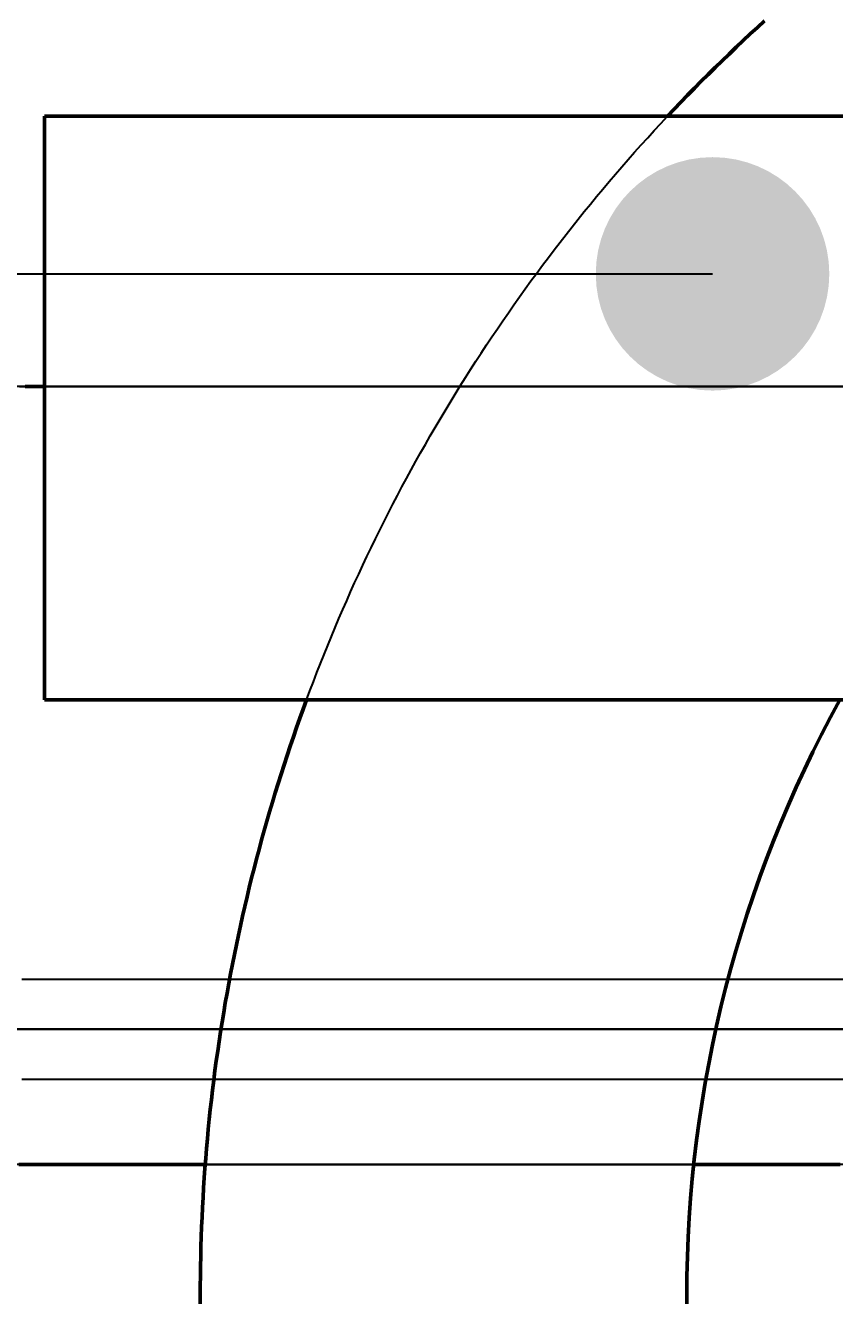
# Model space of a CAD drawing. Header units: millimetres. Extents: x 0 to 420, y 0 to 297.
# Drawn here: x 77 to 81.16, y 205.43 to 211.96 of the extents above; entities that cross this region are included whole.
import ezdxf

# ---------------------------------------------------------------- set-up
doc = ezdxf.new("R2010")
doc.units = ezdxf.units.MM
doc.linetypes.add('ISO02-TRAZOS', pattern=[3.75, 3, -0.75])
for name, color, linetype, lineweight in [('01-VISIBLE', 7, 'CONTINUOUS', 50), ('02-OCULTA', 4, 'ISO02-TRAZOS', 25), ('04-COTA', 3, 'CONTINUOUS', 25), ('08-FINA', 5, 'CONTINUOUS', 25)]:
    doc.layers.add(name, color=color, linetype=linetype, lineweight=lineweight)
doc.styles.add('ISO3098', font='isocpeur.ttf')
doc.dimstyles.new('FLAMA-ISO', dxfattribs={"dimtxt": 3.5, "dimasz": 3, "dimexe": 2, "dimexo": 1, "dimgap": 1, "dimtad": 1, "dimdec": 1, "dimtxsty": 'ISO3098', "dimcen": 2.5, "dimclrd": 3, "dimclre": 3, "dimclrt": 3, "dimazin": 3, "dimtfac": 1, "dimtmove": 0, "dimatfit": 3, "dimlwd": 25, "dimlwe": 25})

msp = doc.modelspace()

# ---------------------------------------------------------------- hatches: boundary and pattern name
at = {"layer": '08-FINA'}
h = msp.add_hatch(color=7, dxfattribs=at)
h.dxf.hatch_style = 1
edge = h.paths.add_edge_path()
edge.add_arc((80.5288, 210.6835), 0.6, 0, 360)

# ---------------------------------------------------------------- linework, layer by layer
at = {"layer": '01-VISIBLE'}
for p, q in [((77.0962, 208.4935), (77.0962, 211.4935)), ((77.0962, 211.4935), (96.4038, 211.4935)), ((77.0962, 208.4935), (96.4038, 208.4935)), ((77.8962, 194.0755), (77.8962, 205.4312)), ((80.3962, 194.0755), (80.3962, 205.4312))]:
    msp.add_line(p, q, dxfattribs=at)
for points in [[(80.2972, 211.4935), (80.3316, 211.5299), (80.3662, 211.566), (80.4009, 211.602), (80.4359, 211.6378), (80.4711, 211.6734), (80.5065, 211.7088), (80.542, 211.7439), (80.5778, 211.7789), (80.6138, 211.8137), (80.65, 211.8483), (80.6863, 211.8827), (80.7229, 211.9168), (80.7596, 211.9508), (80.7966, 211.9845)], [(76.9959, 210.105), (77.0461, 210.105), (77.0962, 210.105)], [(77.8962, 205.4312), (77.8964, 205.4817), (77.8968, 205.5321), (77.8975, 205.5825), (77.8985, 205.633), (77.8998, 205.6834), (77.9014, 205.7338), (77.9033, 205.7842), (77.9054, 205.8346), (77.9079, 205.8849), (77.9106, 205.9353), (77.9136, 205.9856), (77.9169, 206.036), (77.9205, 206.0863), (77.9244, 206.1366), (77.9285, 206.1868), (77.933, 206.2371), (77.9377, 206.2873), (77.9427, 206.3375), (77.9481, 206.3876), (77.9536, 206.4377), (77.9595, 206.4878), (77.9657, 206.5379), (77.9721, 206.5879), (77.9789, 206.6379), (77.9859, 206.6878), (77.9932, 206.7377), (78.0008, 206.7876), (78.0086, 206.8374), (78.0168, 206.8872), (78.0252, 206.9369), (78.0339, 206.9866), (78.0429, 207.0362), (78.0522, 207.0858), (78.0618, 207.1353), (78.0716, 207.1847), (78.0818, 207.2341), (78.0922, 207.2835), (78.1029, 207.3328), (78.1138, 207.382), (78.1251, 207.4312), (78.1366, 207.4803), (78.1484, 207.5293), (78.1605, 207.5782), (78.1729, 207.6271), (78.1855, 207.676), (78.1985, 207.7247), (78.2117, 207.7734), (78.2251, 207.822), (78.2389, 207.8705), (78.2529, 207.9189), (78.2672, 207.9673), (78.2818, 208.0156), (78.2967, 208.0638), (78.3118, 208.1119), (78.3272, 208.1599), (78.3429, 208.2078), (78.3588, 208.2557), (78.3751, 208.3034), (78.3916, 208.3511), (78.4083, 208.3987), (78.4254, 208.4461), (78.4427, 208.4935)], [(76.9644, 206.105), (77.0148, 206.105), (77.0652, 206.105), (77.1156, 206.105), (77.166, 206.105), (77.2164, 206.105), (77.2668, 206.105), (77.3172, 206.105), (77.3676, 206.105), (77.418, 206.105), (77.4684, 206.105), (77.5188, 206.105), (77.5692, 206.105), (77.6196, 206.105), (77.6699, 206.105), (77.7203, 206.105), (77.7707, 206.105), (77.8211, 206.105), (77.8715, 206.105), (77.9219, 206.105)], [(80.4321, 206.105), (80.4822, 206.105), (80.5324, 206.105), (80.5825, 206.105), (80.6326, 206.105), (80.6828, 206.105), (80.7329, 206.105), (80.7831, 206.105), (80.8332, 206.105), (80.8834, 206.105), (80.9335, 206.105), (80.9836, 206.105), (81.0338, 206.105), (81.0839, 206.105), (81.1341, 206.105), (81.1842, 206.105)]]:
    msp.add_lwpolyline(points, dxfattribs=at)
msp.add_arc((86.75, 205.4312), 6.3537, 151.18654, -180, dxfattribs=at)
at = {"layer": '02-OCULTA'}
for p, q in [((77.0962, 208.4935), (77.0962, 211.4935)), ((77.0962, 211.4935), (85.75, 211.4935)), ((77.0962, 208.4935), (85.75, 208.4935))]:
    msp.add_line(p, q, dxfattribs=at)
for points in [[(78.4427, 208.4935), (78.4601, 208.5404), (78.4778, 208.5871), (78.4958, 208.6338), (78.514, 208.6804), (78.5325, 208.7269), (78.5512, 208.7732), (78.5702, 208.8195), (78.5895, 208.8656), (78.609, 208.9117), (78.6288, 208.9576), (78.6489, 209.0034), (78.6692, 209.0491), (78.6897, 209.0947), (78.7105, 209.1402), (78.7316, 209.1855), (78.753, 209.2308), (78.7745, 209.2759), (78.7964, 209.3209), (78.8185, 209.3657), (78.8408, 209.4105), (78.8634, 209.4551), (78.8863, 209.4995), (78.9094, 209.5439), (78.9328, 209.5881), (78.9564, 209.6322), (78.9802, 209.6762), (79.0043, 209.72), (79.0287, 209.7637), (79.0533, 209.8072), (79.0781, 209.8506), (79.1032, 209.8939), (79.1285, 209.937), (79.1541, 209.98), (79.1799, 210.0228), (79.2059, 210.0655), (79.2322, 210.108), (79.2588, 210.1504), (79.2856, 210.1927), (79.3126, 210.2347), (79.3398, 210.2767), (79.3673, 210.3185), (79.395, 210.3601), (79.423, 210.4015), (79.4512, 210.4428), (79.4796, 210.484), (79.5083, 210.525), (79.5371, 210.5658), (79.5663, 210.6065), (79.5956, 210.647), (79.6252, 210.6873), (79.655, 210.7274), (79.685, 210.7674), (79.7153, 210.8073), (79.7457, 210.8469), (79.7764, 210.8864), (79.8074, 210.9257), (79.8385, 210.9648), (79.8699, 211.0038), (79.9015, 211.0425), (79.9333, 211.0811), (79.9653, 211.1195), (79.9975, 211.1578), (80.03, 211.1958), (80.0627, 211.2337), (80.0955, 211.2714), (80.1286, 211.3089), (80.1619, 211.3462), (80.1955, 211.3833), (80.2292, 211.4202), (80.2631, 211.457), (80.2972, 211.4935)], [(81.22, 210.105), (81.15, 210.105), (81.08, 210.105), (81.01, 210.105), (80.94, 210.105), (80.87, 210.105), (80.8, 210.105), (80.73, 210.105), (80.66, 210.105), (80.59, 210.105), (80.52, 210.105), (80.45, 210.105), (80.38, 210.105), (80.31, 210.105), (80.24, 210.105), (80.17, 210.105), (80.1, 210.105), (80.03, 210.105), (79.96, 210.105), (79.89, 210.105), (79.82, 210.105), (79.75, 210.105), (79.68, 210.105), (79.61, 210.105), (79.54, 210.105), (79.47, 210.105), (79.4, 210.105), (79.33, 210.105), (79.26, 210.105), (79.19, 210.105), (79.12, 210.105), (79.05, 210.105), (78.98, 210.105), (78.91, 210.105), (78.84, 210.105), (78.77, 210.105), (78.7, 210.105), (78.63, 210.105), (78.56, 210.105), (78.49, 210.105), (78.42, 210.105), (78.35, 210.105), (78.28, 210.105), (78.21, 210.105), (78.14, 210.105), (78.07, 210.105), (78, 210.105), (77.93, 210.105), (77.86, 210.105), (77.79, 210.105), (77.72, 210.105), (77.65, 210.105), (77.58, 210.105), (77.51, 210.105), (77.44, 210.105), (77.37, 210.105), (77.3, 210.105), (77.23, 210.105), (77.16, 210.105), (77.09, 210.105), (77.02, 210.105), (76.95, 210.105)], [(76.9673, 210.105), (77.0362, 210.105), (77.1051, 210.105), (77.174, 210.105), (77.2429, 210.105), (77.3118, 210.105), (77.3807, 210.105), (77.4496, 210.105), (77.5185, 210.105), (77.5874, 210.105), (77.6562, 210.105), (77.7251, 210.105), (77.794, 210.105), (77.8629, 210.105), (77.9318, 210.105), (78.0007, 210.105), (78.0696, 210.105), (78.1385, 210.105), (78.2074, 210.105), (78.2763, 210.105), (78.3452, 210.105), (78.4141, 210.105), (78.483, 210.105), (78.5518, 210.105), (78.6207, 210.105), (78.6896, 210.105), (78.7585, 210.105), (78.8274, 210.105), (78.8963, 210.105), (78.9652, 210.105), (79.0341, 210.105), (79.103, 210.105), (79.1719, 210.105), (79.2408, 210.105), (79.3097, 210.105), (79.3785, 210.105), (79.4474, 210.105), (79.5163, 210.105), (79.5852, 210.105), (79.6541, 210.105), (79.723, 210.105), (79.7919, 210.105), (79.8608, 210.105), (79.9297, 210.105), (79.9986, 210.105), (80.0675, 210.105), (80.1364, 210.105), (80.2053, 210.105), (80.2741, 210.105), (80.343, 210.105), (80.4119, 210.105), (80.4808, 210.105), (80.5497, 210.105), (80.6186, 210.105), (80.6875, 210.105), (80.7564, 210.105), (80.8253, 210.105), (80.8942, 210.105), (80.9631, 210.105), (81.032, 210.105), (81.1008, 210.105), (81.1697, 210.105)], [(81.1697, 210.105), (81.1008, 210.105), (81.032, 210.105), (80.9631, 210.105), (80.8942, 210.105), (80.8253, 210.105), (80.7564, 210.105), (80.6875, 210.105), (80.6186, 210.105), (80.5497, 210.105), (80.4808, 210.105), (80.4119, 210.105), (80.343, 210.105), (80.2741, 210.105), (80.2053, 210.105), (80.1364, 210.105), (80.0675, 210.105), (79.9986, 210.105), (79.9297, 210.105), (79.8608, 210.105), (79.7919, 210.105), (79.723, 210.105), (79.6541, 210.105), (79.5852, 210.105), (79.5163, 210.105), (79.4474, 210.105), (79.3785, 210.105), (79.3097, 210.105), (79.2408, 210.105), (79.1719, 210.105), (79.103, 210.105), (79.0341, 210.105), (78.9652, 210.105), (78.8963, 210.105), (78.8274, 210.105), (78.7585, 210.105), (78.6896, 210.105), (78.6207, 210.105), (78.5518, 210.105), (78.483, 210.105), (78.4141, 210.105), (78.3452, 210.105), (78.2763, 210.105), (78.2074, 210.105), (78.1385, 210.105), (78.0696, 210.105), (78.0007, 210.105), (77.9318, 210.105), (77.8629, 210.105), (77.794, 210.105), (77.7251, 210.105), (77.6562, 210.105), (77.5874, 210.105), (77.5185, 210.105), (77.4496, 210.105), (77.3807, 210.105), (77.3118, 210.105), (77.2429, 210.105), (77.174, 210.105), (77.1051, 210.105), (77.0362, 210.105), (76.9673, 210.105)], [(77.0962, 210.105), (77.1463, 210.105), (77.1963, 210.105), (77.2463, 210.105), (77.2963, 210.105), (77.3463, 210.105), (77.3964, 210.105), (77.4464, 210.105), (77.4964, 210.105), (77.5464, 210.105), (77.5964, 210.105), (77.6465, 210.105), (77.6965, 210.105), (77.7465, 210.105), (77.7965, 210.105), (77.8465, 210.105), (77.8966, 210.105), (77.9466, 210.105), (77.9966, 210.105), (78.0466, 210.105), (78.0966, 210.105), (78.1467, 210.105), (78.1967, 210.105), (78.2467, 210.105), (78.2967, 210.105), (78.3467, 210.105), (78.3968, 210.105), (78.4468, 210.105), (78.4968, 210.105), (78.5468, 210.105), (78.5968, 210.105), (78.6469, 210.105), (78.6969, 210.105), (78.7469, 210.105), (78.7969, 210.105), (78.8469, 210.105), (78.8969, 210.105), (78.947, 210.105), (78.997, 210.105), (79.047, 210.105), (79.097, 210.105), (79.147, 210.105), (79.1971, 210.105), (79.2471, 210.105), (79.2971, 210.105), (79.3471, 210.105), (79.3971, 210.105), (79.4472, 210.105), (79.4972, 210.105), (79.5472, 210.105), (79.5972, 210.105), (79.6472, 210.105), (79.6973, 210.105), (79.7473, 210.105), (79.7973, 210.105), (79.8473, 210.105), (79.8973, 210.105), (79.9474, 210.105), (79.9974, 210.105), (80.0474, 210.105), (80.0974, 210.105), (80.1474, 210.105), (80.1975, 210.105), (80.2475, 210.105), (80.2975, 210.105), (80.3475, 210.105), (80.3975, 210.105), (80.4476, 210.105), (80.4976, 210.105), (80.5476, 210.105), (80.5976, 210.105), (80.6476, 210.105), (80.6976, 210.105), (80.7477, 210.105), (80.7977, 210.105), (80.8477, 210.105), (80.8977, 210.105), (80.9477, 210.105), (80.9978, 210.105), (81.0478, 210.105), (81.0978, 210.105), (81.1478, 210.105), (81.1978, 210.105)], [(81.2157, 207.056), (81.1474, 207.056), (81.079, 207.056), (81.0107, 207.056), (80.9424, 207.056), (80.874, 207.056), (80.8057, 207.056), (80.7374, 207.056), (80.6691, 207.056), (80.6007, 207.056), (80.5324, 207.056), (80.4641, 207.056), (80.3958, 207.056), (80.3274, 207.056), (80.2591, 207.056), (80.1908, 207.056), (80.1225, 207.056), (80.0541, 207.056), (79.9858, 207.056), (79.9175, 207.056), (79.8492, 207.056), (79.7809, 207.056), (79.7125, 207.056), (79.6442, 207.056), (79.5759, 207.056), (79.5075, 207.056), (79.4392, 207.056), (79.3709, 207.056), (79.3026, 207.056), (79.2342, 207.056), (79.1659, 207.056), (79.0976, 207.056), (79.0293, 207.056), (78.9609, 207.056), (78.8926, 207.056), (78.8243, 207.056), (78.756, 207.056), (78.6876, 207.056), (78.6193, 207.056), (78.551, 207.056), (78.4827, 207.056), (78.4143, 207.056), (78.346, 207.056), (78.2777, 207.056), (78.2094, 207.056), (78.141, 207.056), (78.0727, 207.056), (78.0044, 207.056), (77.9361, 207.056), (77.8677, 207.056), (77.7994, 207.056), (77.7311, 207.056), (77.6628, 207.056), (77.5944, 207.056), (77.5261, 207.056), (77.4578, 207.056), (77.3895, 207.056), (77.3211, 207.056), (77.2528, 207.056), (77.1845, 207.056), (77.1162, 207.056), (77.0478, 207.056), (76.9795, 207.056)], [(81.2157, 207.056), (81.1474, 207.056), (81.079, 207.056), (81.0107, 207.056), (80.9424, 207.056), (80.874, 207.056), (80.8057, 207.056), (80.7374, 207.056), (80.6691, 207.056), (80.6007, 207.056), (80.5324, 207.056), (80.4641, 207.056), (80.3958, 207.056), (80.3274, 207.056), (80.2591, 207.056), (80.1908, 207.056), (80.1225, 207.056), (80.0541, 207.056), (79.9858, 207.056), (79.9175, 207.056), (79.8492, 207.056), (79.7809, 207.056), (79.7125, 207.056), (79.6442, 207.056), (79.5759, 207.056), (79.5075, 207.056), (79.4392, 207.056), (79.3709, 207.056), (79.3026, 207.056), (79.2342, 207.056), (79.1659, 207.056), (79.0976, 207.056), (79.0293, 207.056), (78.9609, 207.056), (78.8926, 207.056), (78.8243, 207.056), (78.756, 207.056), (78.6876, 207.056), (78.6193, 207.056), (78.551, 207.056), (78.4827, 207.056), (78.4143, 207.056), (78.346, 207.056), (78.2777, 207.056), (78.2094, 207.056), (78.141, 207.056), (78.0727, 207.056), (78.0044, 207.056), (77.9361, 207.056), (77.8677, 207.056), (77.7994, 207.056), (77.7311, 207.056), (77.6628, 207.056), (77.5944, 207.056), (77.5261, 207.056), (77.4578, 207.056), (77.3895, 207.056), (77.3211, 207.056), (77.2528, 207.056), (77.1845, 207.056), (77.1162, 207.056), (77.0478, 207.056), (76.9795, 207.056)], [(81.22, 206.8), (81.1509, 206.8), (81.0817, 206.8), (81.0126, 206.8), (80.9435, 206.8), (80.8744, 206.8), (80.8053, 206.8), (80.7361, 206.8), (80.667, 206.8), (80.5979, 206.8), (80.5288, 206.8), (80.4596, 206.8), (80.3905, 206.8), (80.3214, 206.8), (80.2522, 206.8), (80.1831, 206.8), (80.114, 206.8), (80.0449, 206.8), (79.9758, 206.8), (79.9066, 206.8), (79.8375, 206.8), (79.7684, 206.8), (79.6992, 206.8), (79.6301, 206.8), (79.561, 206.8), (79.4919, 206.8), (79.4227, 206.8), (79.3536, 206.8), (79.2845, 206.8), (79.2154, 206.8), (79.1462, 206.8), (79.0771, 206.8), (79.008, 206.8), (78.9389, 206.8), (78.8697, 206.8), (78.8006, 206.8), (78.7315, 206.8), (78.6624, 206.8), (78.5932, 206.8), (78.5241, 206.8), (78.455, 206.8), (78.3859, 206.8), (78.3167, 206.8), (78.2476, 206.8), (78.1785, 206.8), (78.1094, 206.8), (78.0403, 206.8), (77.9711, 206.8), (77.902, 206.8), (77.8329, 206.8), (77.7637, 206.8), (77.6946, 206.8), (77.6255, 206.8), (77.5564, 206.8), (77.4872, 206.8), (77.4181, 206.8), (77.349, 206.8), (77.2799, 206.8), (77.2107, 206.8), (77.1416, 206.8), (77.0725, 206.8), (77.0034, 206.8), (76.9342, 206.8)], [(76.9342, 206.8), (77.0034, 206.8), (77.0725, 206.8), (77.1416, 206.8), (77.2107, 206.8), (77.2799, 206.8), (77.349, 206.8), (77.4181, 206.8), (77.4872, 206.8), (77.5564, 206.8), (77.6255, 206.8), (77.6946, 206.8), (77.7637, 206.8), (77.8329, 206.8), (77.902, 206.8), (77.9711, 206.8), (78.0403, 206.8), (78.1094, 206.8), (78.1785, 206.8), (78.2476, 206.8), (78.3167, 206.8), (78.3859, 206.8), (78.455, 206.8), (78.5241, 206.8), (78.5932, 206.8), (78.6624, 206.8), (78.7315, 206.8), (78.8006, 206.8), (78.8697, 206.8), (78.9389, 206.8), (79.008, 206.8), (79.0771, 206.8), (79.1462, 206.8), (79.2154, 206.8), (79.2845, 206.8), (79.3536, 206.8), (79.4227, 206.8), (79.4919, 206.8), (79.561, 206.8), (79.6301, 206.8), (79.6992, 206.8), (79.7684, 206.8), (79.8375, 206.8), (79.9066, 206.8), (79.9758, 206.8), (80.0449, 206.8), (80.114, 206.8), (80.1831, 206.8), (80.2522, 206.8), (80.3214, 206.8), (80.3905, 206.8), (80.4596, 206.8), (80.5288, 206.8), (80.5979, 206.8), (80.667, 206.8), (80.7361, 206.8), (80.8053, 206.8), (80.8744, 206.8), (80.9435, 206.8), (81.0126, 206.8), (81.0817, 206.8), (81.1509, 206.8), (81.22, 206.8)], [(81.22, 206.8), (81.1509, 206.8), (81.0817, 206.8), (81.0126, 206.8), (80.9435, 206.8), (80.8744, 206.8), (80.8053, 206.8), (80.7361, 206.8), (80.667, 206.8), (80.5979, 206.8), (80.5288, 206.8), (80.4596, 206.8), (80.3905, 206.8), (80.3214, 206.8), (80.2522, 206.8), (80.1831, 206.8), (80.114, 206.8), (80.0449, 206.8), (79.9758, 206.8), (79.9066, 206.8), (79.8375, 206.8), (79.7684, 206.8), (79.6992, 206.8), (79.6301, 206.8), (79.561, 206.8), (79.4919, 206.8), (79.4227, 206.8), (79.3536, 206.8), (79.2845, 206.8), (79.2154, 206.8), (79.1462, 206.8), (79.0771, 206.8), (79.008, 206.8), (78.9389, 206.8), (78.8697, 206.8), (78.8006, 206.8), (78.7315, 206.8), (78.6624, 206.8), (78.5932, 206.8), (78.5241, 206.8), (78.455, 206.8), (78.3859, 206.8), (78.3167, 206.8), (78.2476, 206.8), (78.1785, 206.8), (78.1094, 206.8), (78.0403, 206.8), (77.9711, 206.8), (77.902, 206.8), (77.8329, 206.8), (77.7637, 206.8), (77.6946, 206.8), (77.6255, 206.8), (77.5564, 206.8), (77.4872, 206.8), (77.4181, 206.8), (77.349, 206.8), (77.2799, 206.8), (77.2107, 206.8), (77.1416, 206.8), (77.0725, 206.8), (77.0034, 206.8), (76.9342, 206.8)], [(76.9342, 206.8), (77.0034, 206.8), (77.0725, 206.8), (77.1416, 206.8), (77.2107, 206.8), (77.2799, 206.8), (77.349, 206.8), (77.4181, 206.8), (77.4872, 206.8), (77.5564, 206.8), (77.6255, 206.8), (77.6946, 206.8), (77.7637, 206.8), (77.8329, 206.8), (77.902, 206.8), (77.9711, 206.8), (78.0403, 206.8), (78.1094, 206.8), (78.1785, 206.8), (78.2476, 206.8), (78.3167, 206.8), (78.3859, 206.8), (78.455, 206.8), (78.5241, 206.8), (78.5932, 206.8), (78.6624, 206.8), (78.7315, 206.8), (78.8006, 206.8), (78.8697, 206.8), (78.9389, 206.8), (79.008, 206.8), (79.0771, 206.8), (79.1462, 206.8), (79.2154, 206.8), (79.2845, 206.8), (79.3536, 206.8), (79.4227, 206.8), (79.4919, 206.8), (79.561, 206.8), (79.6301, 206.8), (79.6992, 206.8), (79.7684, 206.8), (79.8375, 206.8), (79.9066, 206.8), (79.9758, 206.8), (80.0449, 206.8), (80.114, 206.8), (80.1831, 206.8), (80.2522, 206.8), (80.3214, 206.8), (80.3905, 206.8), (80.4596, 206.8), (80.5288, 206.8), (80.5979, 206.8), (80.667, 206.8), (80.7361, 206.8), (80.8053, 206.8), (80.8744, 206.8), (80.9435, 206.8), (81.0126, 206.8), (81.0817, 206.8), (81.1509, 206.8), (81.22, 206.8)], [(81.213, 206.8), (81.1454, 206.8), (81.0779, 206.8), (81.0104, 206.8), (80.9428, 206.8), (80.8753, 206.8), (80.8078, 206.8), (80.7403, 206.8), (80.6728, 206.8), (80.6052, 206.8), (80.5377, 206.8), (80.4702, 206.8), (80.4026, 206.8), (80.3351, 206.8), (80.2676, 206.8), (80.2001, 206.8), (80.1325, 206.8), (80.065, 206.8), (79.9975, 206.8), (79.93, 206.8), (79.8624, 206.8), (79.7949, 206.8), (79.7274, 206.8), (79.6599, 206.8), (79.5924, 206.8), (79.5248, 206.8), (79.4573, 206.8), (79.3898, 206.8), (79.3222, 206.8), (79.2547, 206.8), (79.1872, 206.8), (79.1197, 206.8), (79.0521, 206.8), (78.9846, 206.8), (78.9171, 206.8), (78.8496, 206.8), (78.782, 206.8), (78.7145, 206.8), (78.647, 206.8), (78.5795, 206.8), (78.5119, 206.8), (78.4444, 206.8), (78.3769, 206.8), (78.3094, 206.8), (78.2418, 206.8), (78.1743, 206.8), (78.1068, 206.8), (78.0393, 206.8), (77.9718, 206.8), (77.9042, 206.8), (77.8367, 206.8), (77.7692, 206.8), (77.7017, 206.8), (77.6341, 206.8), (77.5666, 206.8), (77.4991, 206.8), (77.4316, 206.8), (77.364, 206.8), (77.2965, 206.8), (77.229, 206.8), (77.1615, 206.8), (77.0939, 206.8), (77.0264, 206.8), (76.9589, 206.8)], [(76.9589, 206.8), (77.0264, 206.8), (77.0939, 206.8), (77.1615, 206.8), (77.229, 206.8), (77.2965, 206.8), (77.364, 206.8), (77.4316, 206.8), (77.4991, 206.8), (77.5666, 206.8), (77.6341, 206.8), (77.7017, 206.8), (77.7692, 206.8), (77.8367, 206.8), (77.9042, 206.8), (77.9718, 206.8), (78.0393, 206.8), (78.1068, 206.8), (78.1743, 206.8), (78.2418, 206.8), (78.3094, 206.8), (78.3769, 206.8), (78.4444, 206.8), (78.5119, 206.8), (78.5795, 206.8), (78.647, 206.8), (78.7145, 206.8), (78.782, 206.8), (78.8496, 206.8), (78.9171, 206.8), (78.9846, 206.8), (79.0521, 206.8), (79.1197, 206.8), (79.1872, 206.8), (79.2547, 206.8), (79.3222, 206.8), (79.3898, 206.8), (79.4573, 206.8), (79.5248, 206.8), (79.5924, 206.8), (79.6599, 206.8), (79.7274, 206.8), (79.7949, 206.8), (79.8624, 206.8), (79.93, 206.8), (79.9975, 206.8), (80.065, 206.8), (80.1325, 206.8), (80.2001, 206.8), (80.2676, 206.8), (80.3351, 206.8), (80.4026, 206.8), (80.4702, 206.8), (80.5377, 206.8), (80.6052, 206.8), (80.6728, 206.8), (80.7403, 206.8), (80.8078, 206.8), (80.8753, 206.8), (80.9428, 206.8), (81.0104, 206.8), (81.0779, 206.8), (81.1454, 206.8), (81.213, 206.8)], [(81.213, 206.8), (81.1454, 206.8), (81.0779, 206.8), (81.0104, 206.8), (80.9428, 206.8), (80.8753, 206.8), (80.8078, 206.8), (80.7403, 206.8), (80.6728, 206.8), (80.6052, 206.8), (80.5377, 206.8), (80.4702, 206.8), (80.4026, 206.8), (80.3351, 206.8), (80.2676, 206.8), (80.2001, 206.8), (80.1325, 206.8), (80.065, 206.8), (79.9975, 206.8), (79.93, 206.8), (79.8624, 206.8), (79.7949, 206.8), (79.7274, 206.8), (79.6599, 206.8), (79.5924, 206.8), (79.5248, 206.8), (79.4573, 206.8), (79.3898, 206.8), (79.3222, 206.8), (79.2547, 206.8), (79.1872, 206.8), (79.1197, 206.8), (79.0521, 206.8), (78.9846, 206.8), (78.9171, 206.8), (78.8496, 206.8), (78.782, 206.8), (78.7145, 206.8), (78.647, 206.8), (78.5795, 206.8), (78.5119, 206.8), (78.4444, 206.8), (78.3769, 206.8), (78.3094, 206.8), (78.2418, 206.8), (78.1743, 206.8), (78.1068, 206.8), (78.0393, 206.8), (77.9718, 206.8), (77.9042, 206.8), (77.8367, 206.8), (77.7692, 206.8), (77.7017, 206.8), (77.6341, 206.8), (77.5666, 206.8), (77.4991, 206.8), (77.4316, 206.8), (77.364, 206.8), (77.2965, 206.8), (77.229, 206.8), (77.1615, 206.8), (77.0939, 206.8), (77.0264, 206.8), (76.9589, 206.8)], [(76.9589, 206.8), (77.0264, 206.8), (77.0939, 206.8), (77.1615, 206.8), (77.229, 206.8), (77.2965, 206.8), (77.364, 206.8), (77.4316, 206.8), (77.4991, 206.8), (77.5666, 206.8), (77.6341, 206.8), (77.7017, 206.8), (77.7692, 206.8), (77.8367, 206.8), (77.9042, 206.8), (77.9718, 206.8), (78.0393, 206.8), (78.1068, 206.8), (78.1743, 206.8), (78.2418, 206.8), (78.3094, 206.8), (78.3769, 206.8), (78.4444, 206.8), (78.5119, 206.8), (78.5795, 206.8), (78.647, 206.8), (78.7145, 206.8), (78.782, 206.8), (78.8496, 206.8), (78.9171, 206.8), (78.9846, 206.8), (79.0521, 206.8), (79.1197, 206.8), (79.1872, 206.8), (79.2547, 206.8), (79.3222, 206.8), (79.3898, 206.8), (79.4573, 206.8), (79.5248, 206.8), (79.5924, 206.8), (79.6599, 206.8), (79.7274, 206.8), (79.7949, 206.8), (79.8624, 206.8), (79.93, 206.8), (79.9975, 206.8), (80.065, 206.8), (80.1325, 206.8), (80.2001, 206.8), (80.2676, 206.8), (80.3351, 206.8), (80.4026, 206.8), (80.4702, 206.8), (80.5377, 206.8), (80.6052, 206.8), (80.6728, 206.8), (80.7403, 206.8), (80.8078, 206.8), (80.8753, 206.8), (80.9428, 206.8), (81.0104, 206.8), (81.0779, 206.8), (81.1454, 206.8), (81.213, 206.8)], [(76.9795, 206.544), (77.0478, 206.544), (77.1162, 206.544), (77.1845, 206.544), (77.2528, 206.544), (77.3211, 206.544), (77.3895, 206.544), (77.4578, 206.544), (77.5261, 206.544), (77.5944, 206.544), (77.6628, 206.544), (77.7311, 206.544), (77.7994, 206.544), (77.8677, 206.544), (77.9361, 206.544), (78.0044, 206.544), (78.0727, 206.544), (78.141, 206.544), (78.2094, 206.544), (78.2777, 206.544), (78.346, 206.544), (78.4143, 206.544), (78.4827, 206.544), (78.551, 206.544), (78.6193, 206.544), (78.6876, 206.544), (78.756, 206.544), (78.8243, 206.544), (78.8926, 206.544), (78.9609, 206.544), (79.0293, 206.544), (79.0976, 206.544), (79.1659, 206.544), (79.2342, 206.544), (79.3026, 206.544), (79.3709, 206.544), (79.4392, 206.544), (79.5075, 206.544), (79.5759, 206.544), (79.6442, 206.544), (79.7125, 206.544), (79.7809, 206.544), (79.8492, 206.544), (79.9175, 206.544), (79.9858, 206.544), (80.0541, 206.544), (80.1225, 206.544), (80.1908, 206.544), (80.2591, 206.544), (80.3274, 206.544), (80.3958, 206.544), (80.4641, 206.544), (80.5324, 206.544), (80.6007, 206.544), (80.6691, 206.544), (80.7374, 206.544), (80.8057, 206.544), (80.874, 206.544), (80.9424, 206.544), (81.0107, 206.544), (81.079, 206.544), (81.1474, 206.544), (81.2157, 206.544)], [(76.9795, 206.544), (77.0478, 206.544), (77.1162, 206.544), (77.1845, 206.544), (77.2528, 206.544), (77.3211, 206.544), (77.3895, 206.544), (77.4578, 206.544), (77.5261, 206.544), (77.5944, 206.544), (77.6628, 206.544), (77.7311, 206.544), (77.7994, 206.544), (77.8677, 206.544), (77.9361, 206.544), (78.0044, 206.544), (78.0727, 206.544), (78.141, 206.544), (78.2094, 206.544), (78.2777, 206.544), (78.346, 206.544), (78.4143, 206.544), (78.4827, 206.544), (78.551, 206.544), (78.6193, 206.544), (78.6876, 206.544), (78.756, 206.544), (78.8243, 206.544), (78.8926, 206.544), (78.9609, 206.544), (79.0293, 206.544), (79.0976, 206.544), (79.1659, 206.544), (79.2342, 206.544), (79.3026, 206.544), (79.3709, 206.544), (79.4392, 206.544), (79.5075, 206.544), (79.5759, 206.544), (79.6442, 206.544), (79.7125, 206.544), (79.7809, 206.544), (79.8492, 206.544), (79.9175, 206.544), (79.9858, 206.544), (80.0541, 206.544), (80.1225, 206.544), (80.1908, 206.544), (80.2591, 206.544), (80.3274, 206.544), (80.3958, 206.544), (80.4641, 206.544), (80.5324, 206.544), (80.6007, 206.544), (80.6691, 206.544), (80.7374, 206.544), (80.8057, 206.544), (80.874, 206.544), (80.9424, 206.544), (81.0107, 206.544), (81.079, 206.544), (81.1474, 206.544), (81.2157, 206.544)], [(81.22, 206.105), (81.15, 206.105), (81.08, 206.105), (81.01, 206.105), (80.94, 206.105), (80.87, 206.105), (80.8, 206.105), (80.73, 206.105), (80.66, 206.105), (80.59, 206.105), (80.52, 206.105), (80.45, 206.105), (80.38, 206.105), (80.31, 206.105), (80.24, 206.105), (80.17, 206.105), (80.1, 206.105), (80.03, 206.105), (79.96, 206.105), (79.89, 206.105), (79.82, 206.105), (79.75, 206.105), (79.68, 206.105), (79.61, 206.105), (79.54, 206.105), (79.47, 206.105), (79.4, 206.105), (79.33, 206.105), (79.26, 206.105), (79.19, 206.105), (79.12, 206.105), (79.05, 206.105), (78.98, 206.105), (78.91, 206.105), (78.84, 206.105), (78.77, 206.105), (78.7, 206.105), (78.63, 206.105), (78.56, 206.105), (78.49, 206.105), (78.42, 206.105), (78.35, 206.105), (78.28, 206.105), (78.21, 206.105), (78.14, 206.105), (78.07, 206.105), (78, 206.105), (77.93, 206.105), (77.86, 206.105), (77.79, 206.105), (77.72, 206.105), (77.65, 206.105), (77.58, 206.105), (77.51, 206.105), (77.44, 206.105), (77.37, 206.105), (77.3, 206.105), (77.23, 206.105), (77.16, 206.105), (77.09, 206.105), (77.02, 206.105), (76.95, 206.105)], [(76.9673, 206.105), (77.0362, 206.105), (77.1051, 206.105), (77.174, 206.105), (77.2429, 206.105), (77.3118, 206.105), (77.3807, 206.105), (77.4496, 206.105), (77.5185, 206.105), (77.5874, 206.105), (77.6562, 206.105), (77.7251, 206.105), (77.794, 206.105), (77.8629, 206.105), (77.9318, 206.105), (78.0007, 206.105), (78.0696, 206.105), (78.1385, 206.105), (78.2074, 206.105), (78.2763, 206.105), (78.3452, 206.105), (78.4141, 206.105), (78.483, 206.105), (78.5518, 206.105), (78.6207, 206.105), (78.6896, 206.105), (78.7585, 206.105), (78.8274, 206.105), (78.8963, 206.105), (78.9652, 206.105), (79.0341, 206.105), (79.103, 206.105), (79.1719, 206.105), (79.2408, 206.105), (79.3097, 206.105), (79.3785, 206.105), (79.4474, 206.105), (79.5163, 206.105), (79.5852, 206.105), (79.6541, 206.105), (79.723, 206.105), (79.7919, 206.105), (79.8608, 206.105), (79.9297, 206.105), (79.9986, 206.105), (80.0675, 206.105), (80.1364, 206.105), (80.2053, 206.105), (80.2741, 206.105), (80.343, 206.105), (80.4119, 206.105), (80.4808, 206.105), (80.5497, 206.105), (80.6186, 206.105), (80.6875, 206.105), (80.7564, 206.105), (80.8253, 206.105), (80.8942, 206.105), (80.9631, 206.105), (81.032, 206.105), (81.1008, 206.105), (81.1697, 206.105)], [(81.1697, 206.105), (81.1008, 206.105), (81.032, 206.105), (80.9631, 206.105), (80.8942, 206.105), (80.8253, 206.105), (80.7564, 206.105), (80.6875, 206.105), (80.6186, 206.105), (80.5497, 206.105), (80.4808, 206.105), (80.4119, 206.105), (80.343, 206.105), (80.2741, 206.105), (80.2053, 206.105), (80.1364, 206.105), (80.0675, 206.105), (79.9986, 206.105), (79.9297, 206.105), (79.8608, 206.105), (79.7919, 206.105), (79.723, 206.105), (79.6541, 206.105), (79.5852, 206.105), (79.5163, 206.105), (79.4474, 206.105), (79.3785, 206.105), (79.3097, 206.105), (79.2408, 206.105), (79.1719, 206.105), (79.103, 206.105), (79.0341, 206.105), (78.9652, 206.105), (78.8963, 206.105), (78.8274, 206.105), (78.7585, 206.105), (78.6896, 206.105), (78.6207, 206.105), (78.5518, 206.105), (78.483, 206.105), (78.4141, 206.105), (78.3452, 206.105), (78.2763, 206.105), (78.2074, 206.105), (78.1385, 206.105), (78.0696, 206.105), (78.0007, 206.105), (77.9318, 206.105), (77.8629, 206.105), (77.794, 206.105), (77.7251, 206.105), (77.6562, 206.105), (77.5874, 206.105), (77.5185, 206.105), (77.4496, 206.105), (77.3807, 206.105), (77.3118, 206.105), (77.2429, 206.105), (77.174, 206.105), (77.1051, 206.105), (77.0362, 206.105), (76.9673, 206.105)], [(77.9219, 206.105), (77.9721, 206.105), (78.0223, 206.105), (78.0725, 206.105), (78.1227, 206.105), (78.1729, 206.105), (78.2231, 206.105), (78.2733, 206.105), (78.3235, 206.105), (78.3737, 206.105), (78.424, 206.105), (78.4742, 206.105), (78.5244, 206.105), (78.5746, 206.105), (78.6248, 206.105), (78.675, 206.105), (78.7252, 206.105), (78.7754, 206.105), (78.8256, 206.105), (78.8758, 206.105), (78.926, 206.105), (78.9762, 206.105), (79.0264, 206.105), (79.0766, 206.105), (79.1268, 206.105), (79.177, 206.105), (79.2272, 206.105), (79.2774, 206.105), (79.3276, 206.105), (79.3778, 206.105), (79.428, 206.105), (79.4782, 206.105), (79.5284, 206.105), (79.5786, 206.105), (79.6288, 206.105), (79.679, 206.105), (79.7292, 206.105), (79.7794, 206.105), (79.8296, 206.105), (79.8798, 206.105), (79.93, 206.105), (79.9802, 206.105), (80.0304, 206.105), (80.0807, 206.105), (80.1309, 206.105), (80.1811, 206.105), (80.2313, 206.105), (80.2815, 206.105), (80.3317, 206.105), (80.3819, 206.105), (80.4321, 206.105)]]:
    msp.add_lwpolyline(points, dxfattribs=at)
at = {"layer": '08-FINA'}
msp.add_line((35, 210.6835), (80.5288, 210.6835), dxfattribs=at)

# ---------------------------------------------------------------- dimensions: what is measured, and where the dimension line sits
at = {"layer": '04-COTA'}
msp.add_linear_dim(base=(53, 153), p1=(72.925, 153), p2=(83.75, 218.93), angle=90, dimstyle='FLAMA-ISO', override={"dimlfac": 10}, dxfattribs=at).render()

doc.saveas('drawing.dxf')
